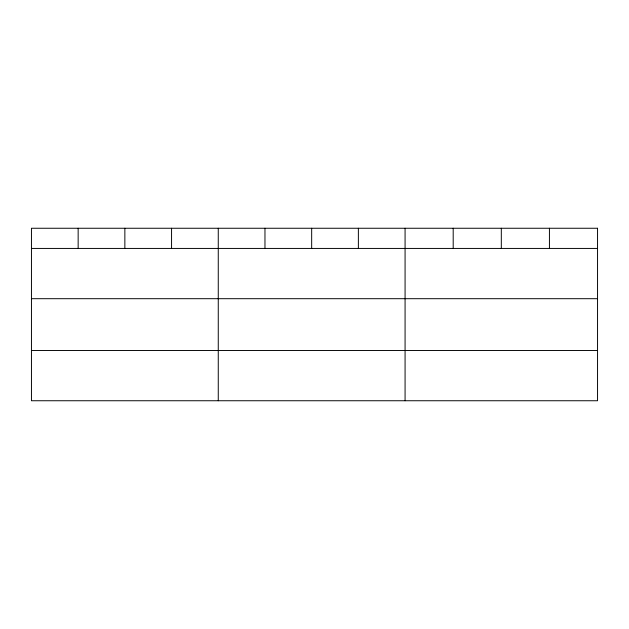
<?xml version="1.0" encoding="UTF-8"?>
<svg xmlns="http://www.w3.org/2000/svg" width="629" height="629" viewBox="0 0 629 629"><rect width="100%" height="100%" fill="white"/><g stroke="black" fill="none" stroke-linecap="round" stroke-linejoin="round"><path stroke-width="0.94" d="M31.45 248.431L597.55 248.431M31.45 298.696L597.55 298.696M31.45 350.479L597.55 350.479M549.431 228.256L549.431 248.431M501.313 228.256L501.313 248.431M453.195 228.256L453.195 248.431M405.076 228.256L405.076 400.744M358.373 228.256L358.373 248.431M311.669 228.256L311.669 248.431M264.966 228.256L264.966 248.431M218.263 228.256L218.263 400.744M171.56 228.256L171.56 248.431M124.857 228.256L124.857 248.431M78.153 228.256L78.153 248.431M597.55 228.256L31.45 228.256L31.45 400.744L597.55 400.744L597.55 228.256"/></g></svg>
